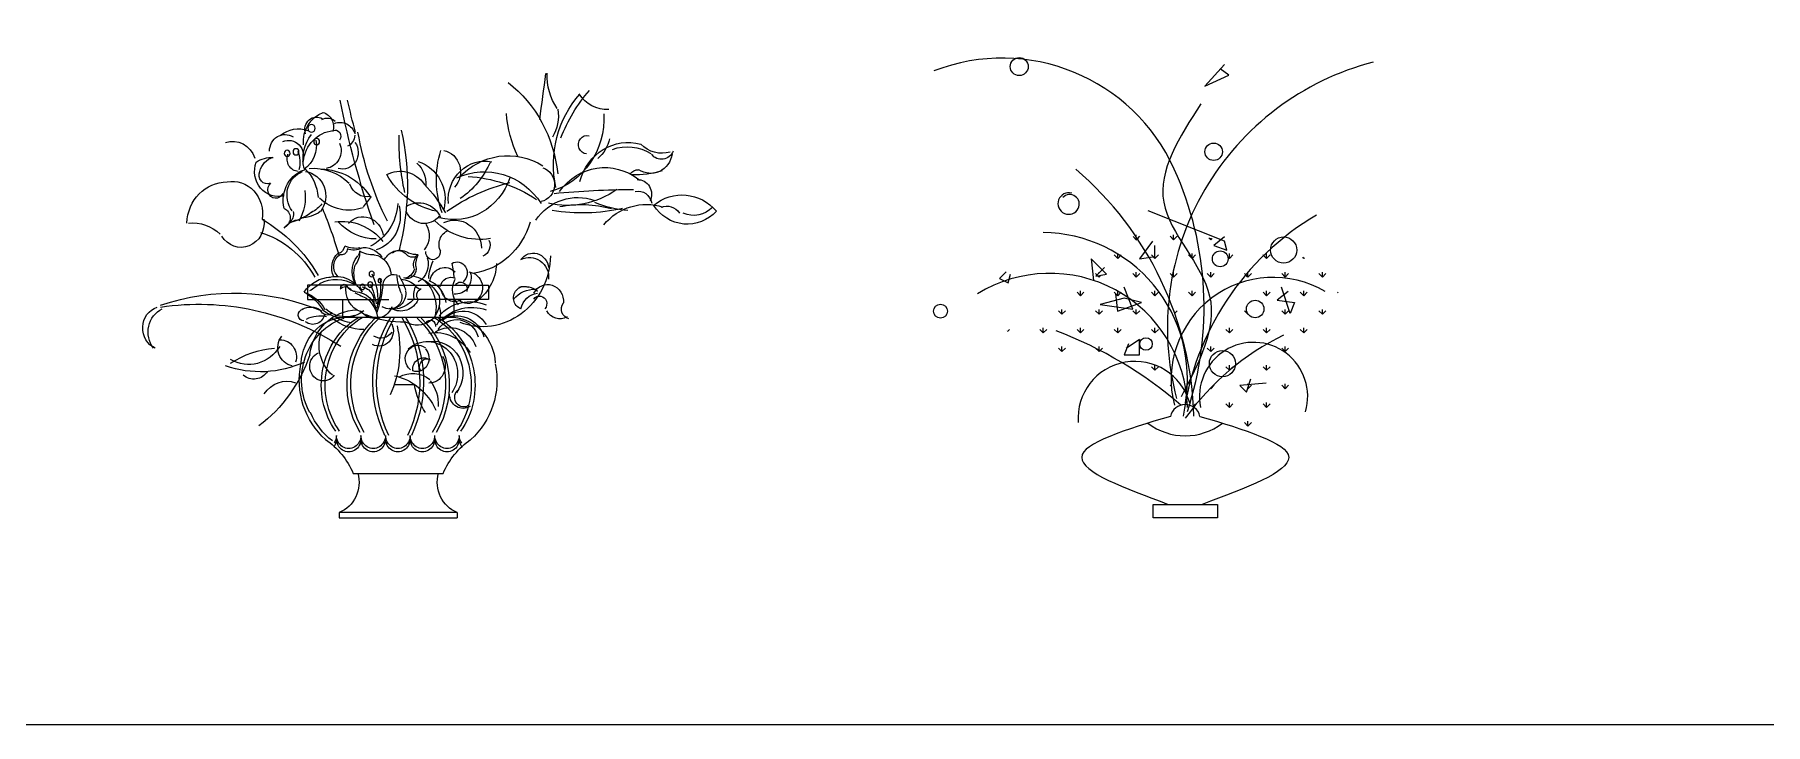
# Model space of a CAD drawing. Header units: millimetres. Extents: x 22565 to 38821, y 15578 to 26720.
# Drawn here: x 27698 to 30371, y 19597 to 20662 of the extents above; entities that cross this region are included whole.
import ezdxf

# ---------------------------------------------------------------- set-up
doc = ezdxf.new("R2010")
doc.units = ezdxf.units.MM
doc.layers.add('www.cad-blocks.net', color=7, linetype='Continuous')

# ---------------------------------------------------------------- blocks, each defined once
blk = doc.blocks.new('A$C17E71AFD')
for p, q in [((254.8, 359.3), (254.8, 337.4)), ((393.1, 359.3), (254.8, 359.3)), ((396, 359.3), (534.3, 359.3)), ((534.3, 359.3), (534.3, 337.4)), ((254.8, 337.4), (380.3, 337.4)), ((308.6, 337.4), (308.6, 310.1)), ((534.3, 337.4), (408.8, 337.4)), ((480.5, 337.4), (480.5, 310.1)), ((308.6, 310.1), (480.5, 310.1)), ((419.8, 205.5), (388.3, 205.5)), ((325.1, 68.5), (464, 68.5)), ((303.4, 8.6), (303.4, 0)), ((485.7, 8.6), (303.4, 8.6)), ((485.7, 8.6), (485.7, 0))]:
    blk.add_line(p, q)
at = {"extrusion": (0, 0, -1)}
for centre, major_axis, start_param, end_param in [((453.5, 509.5), (0, 201.1), 0.629994, 1.462131), ((-2215997.2, 338805.3), (0, 2388448), 1.712838, 1.712868), ((707.9, 683.6), (0, 88.9), 4.093296, 4.743677), ((1563.9, 929.9), (0, 1372.7), 4.357235, 4.503187), ((1258.3, 886.5), (0, 1033.4), 4.427066, 4.476316), ((781.7, 545.4), (0, 157.2), 4.485284, 5.475247), ((856.4, 494.8), (0, 242.5), 5.100354, 5.461135), ((716.4, 684.1), (0, 53.7), 3.075581, 4.134), ((292.8, 580.3), (0, 47.8), 4.622619, 5.967903), ((268.6, 599.4), (0, 19.3), 4.369641, 6.816939), ((285.3, 598.5), (0, 18.8), 5.767289, 7.020143), ((273.2, 603.6), (0, 23), 0.268682, 1.879122), ((732.5, 639.8), (0, 182.8), 4.248751, 4.62827), ((603.4, 616.9), (0, 116.3), 1.512173, 2.899101), ((585.3, 620.6), (0, 60.5), 1.402792, 2.145339), ((219.8, 566.2), (0, 25.6), 4.714401, 6.82815), ((240.2, 552.8), (0, 47.7), 5.625506, 6.619693), ((302.7, 553.8), (0, 58.7), 4.467467, 5.414803), ((298.8, 543.7), (0, 54.4), 4.83794, 6.184079), ((297.3, 589.3), (0, 9.31), 5.854116, 8.565764), ((304.8, 584.4), (0, 26.1), 5.91611, 7.51874), ((307.7, 593.1), (0, 21.6), 1.687984, 2.695175), ((769.3, 683), (0, 474.1), 4.218506, 4.526978), ((741.9, 585.4), (0, 369.1), 4.485234, 4.727339), ((64.4, 513.3), (0, 367.4), 1.336907, 1.845542), ((686.3, 576.1), (0, 14.3), 3.195846, 6.51306), ((749.7, 497), (0, 82.6), 4.984716, 6.537825), ((138.8, 542.4), (0, 38.9), 5.975096, 7.517665), ((225.4, 558.1), (0, 24.7), 5.879707, 8.218596), ((241.2, 554.1), (0, 19.4), 3.194072, 5.096231), ((202.1, 548.3), (0, 43.4), 1.144173, 1.830954), ((227.4, 575.1), (0, 43.6), 1.383598, 2.575122), ((280.6, 566.9), (0, 27.5), 1.137818, 3.029522), ((308.9, 564), (0, 25.6), 0.912343, 3.447687), ((588.5, 522.4), (0, 143.8), 4.344893, 5.028558), ((459.7, 534.3), (0, 33.3), 0.174484, 2.37559), ((564.3, 446.4), (0, 112.8), 5.480287, 6.817406), ((673.3, 595.8), (0, 51.7), 1.776213, 2.483582), ((748.5, 494.4), (0, 78.4), 5.964913, 6.800571), ((784.4, 567.9), (0, 36.1), 1.743856, 3.703721), ((802, 613.4), (0, 50.6), 2.867646, 3.904965), ((801.1, 574.6), (0, 21), 1.978563, 4.021137), ((209.5, 535), (0, 39.1), 2.890652, 5.08551), ((200.5, 503.6), (0, 52.9), 5.752222, 6.304347), ((192.5, 529.1), (0, 13.5), 2.779052, 5.142748), ((208.2, 527.6), (0, 29.9), 4.954992, 6.041717), ((263.7, 490.1), (0, 49.7), 4.461239, 6.045373), ((258.8, 498.5), (0, 38.3), 4.021636, 5.949752), ((206.6, 489), (0, 68.9), 0.746815, 1.488331), ((247.1, 497.1), (0, 37.9), 0.128253, 2.265117), ((263.3, 452.9), (0, 86.9), 6.209764, 7.032551), ((275.3, 439.4), (0, 98.9), 0.002359, 0.948113), ((397.6, 485.6), (0, 49.6), 5.822669, 7.214278), ((400.6, 516.5), (0, 39.3), 0.665687, 1.665317), ((409.8, 491.3), (0, 61), 0.280759, 1.828767), ((528.6, 490.4), (0, 60.5), 4.632056, 6.473624), ((528.1, 421.6), (0, 112.8), 5.866304, 7.25201), ((421.8, 606.8), (0, 135.4), 2.00504, 2.569159), ((611.1, 514.8), (0, 26.7), 0.285575, 2.973004), ((713.7, 446.8), (0, 94), 5.366151, 6.92325), ((764.2, 522.4), (0, 14.9), 5.316875, 6.397087), ((762.2, 674.7), (0, 145.3), 2.840862, 3.19389), ((130.3, 452.3), (0, 66.3), 4.755532, 6.285607), ((138.6, 469.6), (0, 49.8), 6.107417, 8.02862), ((205.3, 506.2), (0, 12.9), 2.00036, 5.64634), ((346.8, 526.1), (0, 30.6), 2.966742, 4.353761), ((475.4, 593.9), (0, 122.9), 3.333305, 4.166198), ((294.8, 363.1), (0, 213.3), 0.77667, 1.041737), ((480.8, 558.2), (0, 97.8), 1.915221, 3.391196), ((632, 212.5), (0, 313), 5.697175, 6.060229), ((490.2, 288.7), (0, 238.8), 0.05465, 0.554308), ((764.6, 499.4), (0, 22.8), 6.234614, 8.338876), ((185, 495.3), (0, 70.6), 1.424206, 2.122477), ((241.6, 515.2), (0, 48.1), 2.249405, 2.702938), ((318.6, 548.2), (0, 73.1), 2.818334, 3.865718), ((-184.6, 968.1), (0, 742.7), 2.259696, 2.287519), ((319.5, 491.4), (0, 79.9), 1.647326, 2.697469), ((346.1, 466.6), (0, 55.2), 1.297313, 2.859443), ((426.6, 447), (0, 39.6), 5.728173, 7.428449), ((671.7, 409.2), (0, 85.4), 5.341182, 6.620062), ((655.7, 630.1), (0, 147.7), 2.556722, 3.352916), ((762.1, -1001.1), (0, 1508.1), 6.193353, 6.280165), ((677.3, 279.5), (0, 204.2), 6.108755, 6.528936), ((757.6, 643.1), (0, 168.7), 3.193092, 3.526954), ((777.6, 390.8), (0, 93.1), 5.435463, 6.583161), ((764.9, 481.2), (0, 23.3), 6.085835, 7.655509), ((833, 421.9), (0, 76.7), 5.628296, 7.113893), ((841.1, 520.6), (0, 67.2), 2.346485, 4.112518), ((809.1, 454.8), (0, 26.5), 5.931366, 7.217298), ((77.2, 388.7), (0, 66.8), 6.182091, 7.027103), ((152.1, 455.4), (0, 37.8), 1.423967, 4.142419), ((73.7, 242.1), (0, 248.7), 0.495376, 1.009797), ((212.9, 462.9), (0, 16), 0.389708, 2.668507), ((244.5, 425.5), (0, 35.3), 5.381047, 6.221228), ((220.1, 468.4), (0, 13.7), 1.238013, 2.714163), ((207.2, 551.9), (0, 98.4), 2.523344, 2.917844), ((243.6, 523.3), (0, 60.2), 2.565352, 3.121468), ((-282.3, 211.5), (0, 653.8), 1.151566, 1.26984), ((308.1, 369.4), (0, 88.4), 6.146055, 7.14752), ((359.8, 515.5), (0, 84.9), 3.132526, 3.952309), ((340.2, 431.5), (0, 33.4), 5.498435, 7.710756), ((434.9, 487.1), (0, 32.7), 2.280694, 4.273241), ((520.5, 539.7), (0, 109.9), 2.980897, 3.879622), ((481.7, 415.5), (0, 44.1), 5.870452, 7.833516), ((496.3, 490.7), (0, 114.2), 1.875892, 3.012599), ((678.9, 794.8), (0, 324), 2.936002, 3.294624), ((851.2, 511.7), (0, 44.7), 2.369036, 3.543859), ((142, 293.4), (0, 153.4), 0.280664, 1.035858), ((412.5, 435.3), (0, 32.1), 0.967889, 2.298678), ((478.8, 422.4), (0, 22.4), 4.205408, 5.954464), ((520, 420.7), (0, 17.6), 1.092864, 2.810519), ((320.2, 385.9), (0, 30), 4.244301, 5.575709), ((315, 388.4), (0, 21.2), 3.857814, 5.776948), ((298.4, 422.4), (0, 14.9), 1.756703, 2.845805), ((307.4, 415.6), (0, 9.38), 1.522249, 3.308776), ((329, 459.5), (0, 43.4), 2.980049, 3.551578), ((325.9, 443.8), (0, 30.3), 2.688073, 3.492755), ((356, 380.8), (0, 34.8), 3.965087, 5.459691), ((310.2, 408.8), (0, 26.4), 1.504851, 2.33499), ((325.9, 411.5), (0, 9.68), 1.544328, 2.295513), ((354.8, 449.3), (0, 43.1), 3.069688, 3.655648), ((342.2, 380.9), (0, 36.4), 6.086759, 7.192693), ((352.6, 373.7), (0, 33.1), 0.166034, 1.519324), ((396.8, 384.6), (0, 28.6), 5.240381, 6.850834), ((395.2, 395.7), (0, 17.1), 5.639391, 6.984057), ((416.5, 416.1), (0, 13.8), 2.494263, 4.148228), ((425.1, 452.4), (0, 46.1), 3.132612, 3.467521), ((436.5, 390.8), (0, 19.4), 4.410188, 5.409806), ((455.9, 390.4), (0, 36.2), 4.665918, 5.167366), ((411.4, 392.1), (0, 31.5), 1.265527, 2.63786), ((448.4, 410.5), (0, 11.9), 1.054494, 4.79182), ((524.8, 407.2), (0, 112), 1.592485, 3.478549), ((603.2, 383.3), (0, 25.5), 5.360489, 7.726524), ((597.7, 370.9), (0, 31.3), 5.805025, 7.936306), ((298.3, 322.6), (0, 50.3), 6.048945, 7.313662), ((368.7, 377), (0, 45.2), 4.303805, 5.003331), ((288.5, 338.3), (0, 79.4), 1.067969, 1.754163), ((388, 357.7), (0, 18.3), 4.684355, 6.546536), ((452.5, 375.8), (0, 63.4), 4.228312, 4.705987), ((408.5, 384.4), (0, 15), 1.282475, 3.526209), ((400.9, 390.7), (0, 21.2), 1.898847, 2.936947), ((407.1, 312.9), (0, 61.7), 0.080998, 1.066584), ((503.5, 366.1), (0, 65.9), 4.763353, 5.194504), ((466.6, 361.7), (0, 24.8), 4.905091, 7.045833), ((485.3, 378.1), (0, 17), 5.761302, 8.76961), ((288.3, 347.6), (0, 206.7), 1.349921, 1.460987), ((483.5, 370.8), (0, 25.3), 1.213619, 3.251149), ((502, 355.4), (0, 24.3), 0.083858, 3.804473), ((478.7, 395), (0, 72.2), 1.599787, 2.614417), ((140.7, -48.7), (0, 395.8), 5.973566, 6.657925), ((291.4, 316.7), (0, 54.9), 5.330339, 6.25706), ((218.7, 280.5), (0, 75.5), 0.449234, 1.025268), ((859.3, -687.2), (0, 1220.3), 5.72989, 5.746182), ((298.9, 305.6), (0, 62.6), 5.836037, 6.793398), ((312.8, 346.2), (0, 10.9), 5.379496, 7.385983), ((311.3, 355.1), (0, 5.6), 4.310211, 6.925289), ((346.6, 352), (0, 35.1), 3.429674, 4.930667), ((329.2, 365.2), (0, 15.9), 3.214621, 4.395541), ((327.8, 313.6), (0, 35.7), 0.010236, 1.488037), ((335.8, 333.9), (0, 22.9), 0.144785, 1.829623), ((262.6, 313.7), (0, 105.9), 1.109791, 1.411736), ((178.3, 385.8), (0, 207.3), 1.709378, 1.908392), ((302.2, 354.9), (0, 69.7), 1.371425, 1.975553), ((384.1, 346.9), (0, 23.7), 1.442313, 3.176033), ((337.9, 329.1), (0, 76), 0.936323, 1.277073), ((397.3, 329), (0, 39.5), 0.042516, 0.732024), ((449.7, 343.8), (0, 32.9), 4.564354, 5.170755), ((429.4, 361.7), (0, 8.83), 3.072773, 4.247738), ((432.4, 343.6), (0, 9.81), 3.992557, 5.95877), ((403.8, 325.5), (0, 52.6), 0.701562, 1.823267), ((428.2, 325.5), (0, 43.5), 0.342995, 1.408012), ((476.3, 353.3), (0, 18.2), 4.917984, 6.661453), ((481.9, 357), (0, 23.1), 2.681496, 4.382104), ((508.6, 352.1), (0, 32.1), 3.897406, 5.243264), ((491.2, 353.6), (0, 10.6), 5.24328, 8.249487), ((589.4, 339.6), (0, 17.8), 3.458404, 6.66465), ((605.7, 304.9), (0, 48.2), 5.466292, 6.311298), ((589.9, 322.7), (0, 34.7), 6.017169, 6.943562), ((625.4, 334.3), (0, 26), 5.223359, 7.948136), ((31.7, 293.2), (0, 33.8), 3.535985, 5.979736), ((44.8, 286.9), (0, 38.9), 4.018361, 5.874409), ((86.8, -124.3), (0, 454.2), 6.143602, 6.82458), ((248.7, 313.2), (0, 8.94), 3.100885, 6.170192), ((259.6, 296.1), (0, 29.5), 5.791676, 6.865437), ((233.2, 290.5), (0, 60.3), 0.335973, 1.02175), ((332.1, 241.3), (0, 79.8), 4.845802, 6.268407), ((313.9, 364.4), (0, 53.9), 2.878689, 3.808695), ((182.2, -32.3), (0, 410.2), 0.387574, 0.442574), ((359.1, 338.1), (0, 30.3), 1.994771, 4.054464), ((315.4, 298.4), (0, 52.2), 0.715006, 1.324798), ((386.1, 368.7), (0, 46.5), 2.28104, 3.52896), ((383.2, 341.3), (0, 18.3), 1.329623, 3.299434), ((398.7, 351.1), (0, 31.8), 2.025252, 3.640188), ((424, 334.3), (0, 37), 1.341609, 3.672601), ((432.3, 315.9), (0, 29.3), 1.142325, 2.238387), ((505.8, 263.5), (0, 70.4), 5.469307, 6.665365), ((508.3, 249.7), (0, 75.3), 5.52219, 6.602034), ((613.6, 315), (0, 32.3), 4.954951, 6.159259), ((612.9, 330.6), (0, 11.9), 5.374734, 8.580013), ((660.8, 322.4), (0, 15.1), 3.322047, 5.384458), ((339.2, 213), (0, 100.1), 4.184603, 5.979228), ((316, 234.2), (0, 76.3), 4.777551, 6.179991), ((262.9, 318.7), (0, 19.9), 1.747105, 3.790869), ((274.2, 259.6), (0, 52.5), 5.837563, 6.480381), ((387.8, 205.3), (0, 119.4), 4.070102, 5.773201), ((285, 324.8), (0, 11.6), 2.349208, 4.355704), ((393.8, 205.3), (0, 119.4), 4.070102, 5.773201), ((310.3, 364.4), (0, 55.7), 2.503916, 3.77927), ((341, 376), (0, 85.2), 3.135852, 3.790156), ((325.8, 356.1), (0, 54.8), 3.196981, 3.72903), ((443.4, 205.9), (0, 136.4), 4.13672, 5.563732), ((449.4, 205.9), (0, 136.4), 4.13672, 5.563732), ((400.1, 460.5), (0, 158.3), 3.09913, 3.528055), ((524.5, 210.3), (0, 180.5), 4.235423, 5.294645), ((530.5, 210.3), (0, 180.5), 4.235423, 5.294645), ((365.1, 288.7), (0, 23.5), 1.093913, 3.619597), ((349.8, 310.5), (0, 13.5), 1.106657, 1.750833), ((250.1, 259.1), (0, 156.8), 1.329477, 2.027733), ((258.7, 210.3), (0, 180.5), 0.98854, 2.047762), ((264.7, 210.3), (0, 180.5), 0.98854, 2.047762), ((339.8, 205.9), (0, 136.4), 0.719453, 2.146465), ((345.8, 205.9), (0, 136.4), 0.719453, 2.146465), ((444.5, 296.8), (0, 8.35), 5.297188, 8.029427), ((395.4, 205.3), (0, 119.4), 0.509985, 2.213084), ((474.5, 248), (0, 45.8), 5.74492, 7.481349), ((401.4, 205.3), (0, 119.4), 0.509985, 2.213084), ((484.4, 268.5), (0, 37.6), 5.353092, 7.55246), ((494.8, 274.1), (0, 45.2), 5.441709, 7.282053), ((484.9, 265.1), (0, 47.1), 5.769307, 7.538084), ((473.2, 234.2), (0, 76.3), 0.103194, 1.505634), ((644, 331.9), (0, 24.5), 2.622735, 4.192376), ((235.4, 262.8), (0, 28.5), 3.311399, 5.395097), ((212.7, 248.6), (0, 26.4), 6.252317, 8.167564), ((328.2, 266.4), (0, 59.4), 3.823045, 5.111246), ((368.1, 299.4), (0, 22), 2.179321, 3.701671), ((425.2, 245.7), (0, 20.9), 3.775525, 6.9013), ((439.7, 222.4), (0, 49.8), 5.594779, 8.487217), ((451.8, 217.5), (0, 68.7), 6.1292, 7.272781), ((448.8, 223.8), (0, 48.9), 6.133428, 8.535265), ((163.8, 297.2), (0, 60.4), 2.135477, 3.658282), ((215.3, 98), (0, 164.5), 5.741452, 6.206165), ((59.2, 327.1), (0, 224.9), 1.911728, 2.534691), ((279.1, 233.9), (0, 22.5), 2.225765, 5.91093), ((434, 229.1), (0, 18.1), 4.59112, 6.895406), ((423.2, 246.3), (0, 20.4), 0.775947, 3.463756), ((439.3, 233.5), (0, 12.3), 4.145709, 6.3609), ((442.3, 234.8), (0, 26.7), 0.984844, 3.156395), ((181.8, 409.8), (0, 184.2), 2.736698, 3.457758), ((171.4, 242.8), (0, 28.5), 2.20194, 3.797765), ((222.7, 165.4), (0, 45.6), 5.318673, 6.604871), ((353.2, 212.7), (0, 118.7), 3.829553, 4.926603), ((371.3, 125.1), (0, 96.1), 0.196116, 1.124873), ((417, 175.7), (0, 47.5), 5.78851, 6.925571), ((435.9, 212.7), (0, 118.7), 1.356582, 2.453633), ((521.5, 226.1), (0, 110.5), 4.100276, 4.524894), ((406.8, 176.7), (0, 52.8), 0.842404, 1.655001), ((494.9, 191.6), (0, 22.5), 2.607192, 4.68923), ((495.8, 186.1), (0, 14.8), 2.522479, 5.511722), ((353.7, 209.5), (0, 111.3), 3.761637, 4.277315), ((219.9, 17.3), (0, 123.4), 0.572832, 1.142881), ((280.2, 127.4), (0, 20.2), 1.570796, 2.182568), ((280.2, 122.1), (0, 20.2), 1.570796, 2.182568), ((318.2, 127.4), (0, 20.2), 1.570796, 4.712389), ((318.2, 122.1), (0, 20.2), 1.570796, 4.712389), ((356.1, 127.4), (0, 20.2), 1.570796, 4.712389), ((356.1, 122.1), (0, 20.2), 1.570796, 4.712389), ((394.1, 127.4), (0, 20.2), 1.570796, 4.712389), ((394.1, 122.1), (0, 20.2), 1.570796, 4.712389), ((432, 127.4), (0, 20.2), 1.570796, 4.712389), ((432, 122.1), (0, 20.2), 1.570796, 4.712389), ((470, 127.4), (0, 20.2), 1.570796, 4.712389), ((470, 122.1), (0, 20.2), 1.570796, 4.712389), ((569.2, 17.3), (0, 123.4), 5.140304, 5.710353), ((507.9, 127.4), (0, 20.2), 4.068219, 4.712389), ((507.9, 122.1), (0, 20.2), 4.068219, 4.712389), ((287.7, 55.3), (0, 49.6), 1.287749, 2.796592), ((501.5, 55.3), (0, 49.6), 3.486593, 4.995436)]:
    blk.add_ellipse(centre, major_axis=major_axis, ratio=0.9375, start_param=start_param, end_param=end_param, dxfattribs=at)
for centre, major_axis in [((260.7, 601.4), (0, 6.06)), ((223.1, 562.6), (0, 4.85)), ((236.8, 565.1), (0, 4.85)), ((268.7, 580.8), (0, 4.85)), ((353.7, 376.6), (0, 4.24)), ((339.5, 356.6), (0, 4.24)), ((351.5, 360.2), (0, 4.25)), ((366.3, 366.3), (0, 3.03))]:
    blk.add_ellipse(centre, major_axis=major_axis, ratio=0.9375, dxfattribs=at)
blk = doc.blocks.new('A$C08E654F2')
blk.add_line((303.4, 0), (485.7, 0))
blk.add_blockref('A$C17E71AFD', (0, 0))
blk = doc.blocks.new('A$C189F649B')
h = blk.add_hatch()
h.set_pattern_fill('GRASS', color=256, scale=1.6, style=0)
h.set_pattern_definition([(90, (35750.288, 23132.318), (-28.7368, 28.7368), [7.62, -49.8536]), (45, (35750.288, 23132.32), (-28.73682, 28.73682), [7.62, -33.02]), (135, (35750.288, 23132.32), (-28.73682, -28.73682), [7.62, -33.02])])
h.paths.add_polyline_path([(645.3, 386.5), (558.8, 404.6, -0.773317), (520.4, 412.5), (518.1, 413, 0.107676), (414.3, 264.1, -0.036219), (400.1, 190.8, -0.00824), (401.5, 173.6), (403.2, 172.9, -0.007455), (410.8, 182.1, -0.171943), (426, 235.8, -0.029511), (425.9, 238.2, -0.464951), (449.5, 258.1, -0.4111), (564.3, 232.9)])
h.paths.add_polyline_path([(483.3, 322.5, -1), (510.2, 322.5, -1)], flags=16)
h.paths.add_polyline_path([(530.5, 336), (541.2, 344.5), (544.6, 334.2), (557.5, 332.6), (550.8, 315.7), (544.6, 334.2)], flags=16)
h.paths.add_polyline_path([(313.8, 329.9), (305.9, 327), (307.7, 322.5), (297.2, 323.9), (284.1, 319.1), (283.3, 325.7), (257.1, 329.2), (294.2, 339.3), (301.7, 337.5), (300.9, 339.6, 0.098238), (225, 372.7), (111.9, 288.8), (264.1, 228.2, -0.324409), (367, 221.5, -0.000674), (367, 221.9, -0.031697), (361.3, 275.2, 0.085805)])
h.paths.add_polyline_path([(298.5, 262.4), (317.8, 275.3), (317.8, 251.7), (294.2, 251.7)], flags=16)
h.paths.add_polyline_path([(337.5, 268.5, -1), (318.4, 268.5, -1)], flags=16)
h.paths.add_polyline_path([(387.3, 440.2), (331.6, 451.8), (311, 436.6, -0.052906), (363.5, 339.3, -0.061458)])
h.paths.add_polyline_path([(405.8, 436.4), (387.3, 440.2, 0.061458), (363.5, 339.3, -0.02842), (382.8, 283, -0.093614), (417.9, 329.9, 0.052042)])
h.paths.add_polyline_path([(518.1, 413), (449.4, 427.3), (452.9, 413.5), (432.6, 420.3), (443.1, 428.6), (405.8, 436.4, -0.052042), (417.9, 329.9, -0.100309), (471.5, 362.2, -0.040475)])
h.paths.add_polyline_path([(430.6, 400, -1), (454.9, 400, -1)], flags=17)
h.paths.add_polyline_path([(277.2, 411.5), (251.3, 392.3), (267.2, 376.4), (250.3, 373.1), (260.5, 383.2), (251.3, 392.3), (244.8, 387.4), (246.9, 366.7, -0.077301), (305, 336.7), (321.2, 332.6), (313.8, 329.9, -0.085805), (361.3, 275.2, -0.030519), (362.3, 326.9, 0.135592)])
h.paths.add_polyline_path([(332.7, 402.2), (317.8, 400), (326.8, 412, 0.01394), (311, 436.6), (277.2, 411.5, -0.135592), (362.3, 326.9, -0.00733), (363.5, 339.3, 0.033456)])
h.paths.add_polyline_path([(564.3, 232.9, 0.188357), (515, 268.5, 0.036805), (466.1, 235.3, -0.377801), (445.7, 218, 0.031171), (410.8, 182.1, 0.03429), (412.4, 170.8), (436, 170.8), (436, 159.8), (510.2, 130.3)])
h.paths.add_polyline_path([(473.1, 204.5), (487, 205.6), (483.2, 194.4)], flags=17)
h.paths.add_polyline_path([(466.1, 235.3, 0.036241), (466.3, 238.2, 0.365233), (449.5, 258.1, 0.097938), (426, 235.8, 0.374631), (445.7, 218, -0.016654)], flags=17)
h.paths.add_polyline_path([(367, 221.5, 0.233847), (291.2, 239.5, -0.034699), (365.4, 187.9), (369.2, 186.4, -0.055833)])
for p, q in [((449.5, 700.1), (419.1, 666.4)), ((419.1, 666.4), (456.2, 683.3)), ((456.2, 683.3), (442.7, 693.4)), ((449.5, 427), (331.3, 474.2)), ((449.5, 433.8), (432.6, 420.3)), ((338.1, 427), (317.8, 400)), ((317.8, 400), (341.5, 403.4)), ((341.5, 403.4), (341.5, 420.3)), ((432.6, 420.3), (452.9, 413.5)), ((452.9, 413.5), (449.5, 427)), ((111.9, 379.8), (101.8, 369.7)), ((115.3, 362.9), (118.7, 376.4)), ((267.2, 376.4), (243.6, 400)), ((243.6, 400), (247, 366.3)), ((263.8, 386.5), (250.3, 373.1)), ((250.3, 373.1), (267.2, 376.4)), ((101.8, 369.7), (115.3, 362.9)), ((307.7, 322.5), (294.2, 356.2)), ((547.4, 349.5), (530.5, 336)), ((550.8, 315.7), (537.2, 356.2)), ((294.2, 339.3), (257.1, 329.2)), ((257.1, 329.2), (307.7, 322.5)), ((280.7, 346.1), (284.1, 319.1)), ((284.1, 319.1), (321.2, 332.6)), ((321.2, 332.6), (294.2, 339.3)), ((530.5, 336), (557.5, 332.6)), ((557.5, 332.6), (550.8, 315.7)), ((301, 268.5), (294.2, 251.7)), ((317.8, 275.3), (297.6, 261.8)), ((317.8, 251.7), (317.8, 275.3)), ((294.2, 251.7), (317.8, 251.7)), ((483.2, 194.4), (490, 214.6)), ((513.6, 207.9), (473.1, 204.5)), ((473.1, 204.5), (483.2, 194.4)), ((347, 21), (430.4, 21))]:
    blk.add_line(p, q)
blk.add_lwpolyline([(339.1, 21), (438.3, 21), (438.3, 0), (339.1, 0)], close=True)
for centre, radius in [((132.2, 696.7), 13.9), ((432.6, 565.2), 13.5), ((540.6, 413.5), 20.2), ((442.7, 400), 12.2), ((10.7, 319.1), 10.7), ((496.7, 322.5), 13.5), ((328, 268.5), 9.54), ((446.1, 238.2), 20.2)]:
    blk.add_circle(centre, radius)
for centre, radius, start, end in [((105.9, 417.8), 291.9, 24.3827, 111.1654), ((784.6, 293.2), 423.6, 104.427, 194.9102), ((-121.4, 140.9), 523.8, 1.7936, 49.3418), ((-98.4, 325.2), 516.2, 341.8124, 24.3827), ((208.7, 485.3), 16.6, 74.0703, 332.3741), ((210.3, 484.4), 14.7, 332.3741, 136.6124), ((807.9, 100.3), 426.3, 120.5334, 172.3136), ((166.7, 215.3), 225.3, 350.352, 89.324), ((179.5, 164.9), 212.7, 1.5679, 121.6014), ((524.5, 213.7), 157.7, 59.4073, 194.5345), ((-42.7, -319.8), 651.4, 49.3141, 69.1125), ((715.6, -79.6), 401.7, 115.8263, 144.4672), ((494.2, 187.5), 83.6, 343.6576, 191.5759), ((310.9, 153.9), 87.8, 15.5896, 184.4038), ((388.6, 151.6), 23.4, 12.9632, 167.0368), ((388.6, 221.7), 94.9, 232.6418, 307.3582)]:
    blk.add_arc(centre, radius, start, end)
for points in [[(412.8, 639), (355.4, 487.3), (426.3, 342.3), (382.4, 187.2)], [(365.7, 156.8), (228.7, 93.5), (362.4, 21)], [(411.4, 156.8), (548.4, 93.5), (415, 21)]]:
    blk.add_spline(points, degree=3)
blk = doc.blocks.new('format')
at = {"layer": 'www.cad-blocks.net', "color": 155, "true_color": 0x546d8e}
blk.add_line((23683.3, 19597), (38820.7, 19597), dxfattribs=at)

msp = doc.modelspace()

# ---------------------------------------------------------------- block references
for name, p in [('A$C189F649B', (29086.4, 19915.6)), ('A$C08E654F2', (27864.9, 19915.6))]:
    msp.add_blockref(name, p)
at = {"layer": 'www.cad-blocks.net'}
msp.add_blockref('format', (0, 0), dxfattribs=at)

doc.saveas('drawing.dxf')
